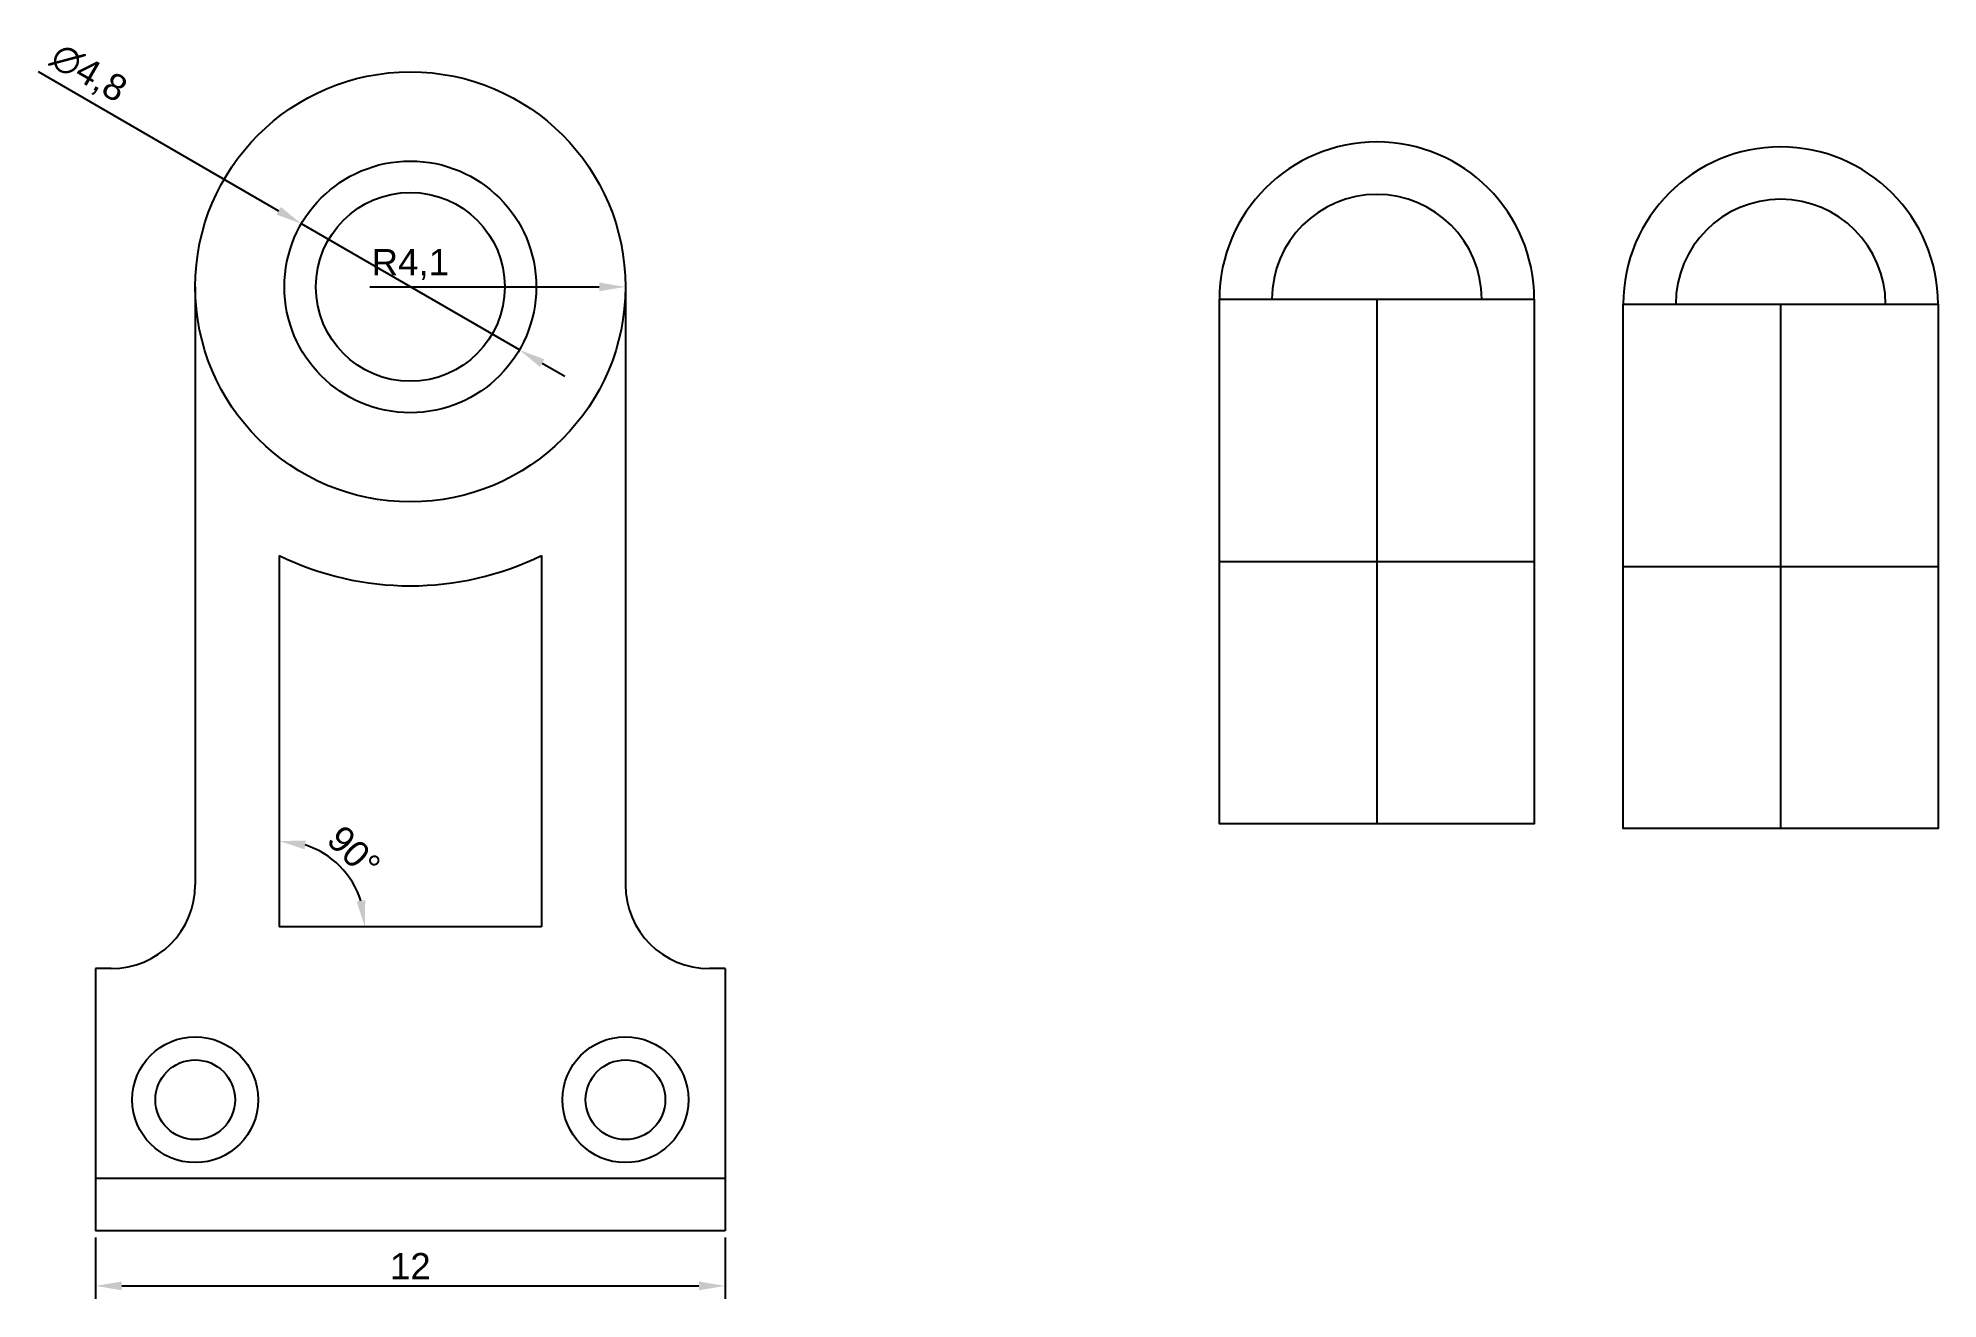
# Model space of a CAD drawing. Header units: inches. Extents: x 1977 to 2380, y 2532 to 2686.
# Drawn here: x 2343.48 to 2379.7, y 2532.05 to 2556.1 of the extents above; entities outside this region: 2.
import ezdxf

# ---------------------------------------------------------------- set-up
doc = ezdxf.new("R2010")
doc.units = ezdxf.units.IN
doc.layers.add('dim', color=10, linetype='Continuous')
doc.styles.get("Standard").update_dxf_attribs({"font": 'arial.ttf'})
doc.dimstyles.new('ISO-25', dxfattribs={"dimscale": 0.2, "dimtxt": 2.5, "dimasz": 2.5, "dimexe": 1.25, "dimexo": 0.625, "dimtad": 1, "dimtxsty": 'Standard', "dimcen": 2.5, "dimadec": 0, "dimazin": 0, "dimtfac": 1, "dimtmove": 0, "dimatfit": 3, "dimfxl": 1, "dimarcsym": 0})

# ---------------------------------------------------------------- blocks, each defined once
blk = doc.blocks.new('*D2')
at = {"layer": 'Defpoints', "color": 0, "transparency": 16777216}
for p in [(2344.579, 2533.352), (2356.579, 2533.352), (2356.579, 2532.302)]:
    blk.add_point(p, dxfattribs=at)
at = {"layer": 'dim', "color": 0, "lineweight": -2, "transparency": 16777216}
for p, q in [((2344.579, 2533.227), (2344.579, 2532.052)), ((2356.579, 2533.227), (2356.579, 2532.052)), ((2345.079, 2532.302), (2356.079, 2532.302))]:
    blk.add_line(p, q, dxfattribs=at)
at = {"layer": 'dim', "color": 0, "transparency": 16777216}
for points in [[(2345.079, 2532.385), (2345.079, 2532.218), (2344.579, 2532.302)], [(2356.079, 2532.385), (2356.079, 2532.218), (2356.579, 2532.302)]]:
    blk.add_solid(points, dxfattribs=at)
at = {"layer": 'dim', "color": 0, "transparency": 16777216, "insert": (2350.579, 2532.678), "char_height": 0.5, "attachment_point": 5}
blk.add_mtext('12', dxfattribs=at)
blk = doc.blocks.new('*D3')
at = {"layer": 'Defpoints', "color": 0, "transparency": 16777216}
for p in [(2350.579, 2551.352), (2354.679, 2551.352)]:
    blk.add_point(p, dxfattribs=at)
at = {"layer": 'dim', "color": 0, "lineweight": -2, "transparency": 16777216}
blk.add_line((2349.808, 2551.352), (2354.179, 2551.352), dxfattribs=at)
at = {"layer": 'dim', "color": 0, "transparency": 16777216}
blk.add_solid([(2354.179, 2551.435), (2354.179, 2551.269), (2354.679, 2551.352)], dxfattribs=at)
at = {"layer": 'dim', "color": 0, "transparency": 16777216, "insert": (2350.579, 2551.778), "char_height": 0.5, "attachment_point": 5}
blk.add_mtext('R4,1', dxfattribs=at)
blk = doc.blocks.new('*D4')
at = {"layer": 'Defpoints', "color": 0, "transparency": 16777216}
for p in [(2348.502, 2552.554), (2352.657, 2550.15)]:
    blk.add_point(p, dxfattribs=at)
at = {"layer": 'dim', "color": 0, "lineweight": -2, "transparency": 16777216}
for p, q in [((2343.482, 2555.458), (2348.069, 2552.804)), ((2352.657, 2550.15), (2348.502, 2552.554)), ((2353.09, 2549.9), (2353.522, 2549.649))]:
    blk.add_line(p, q, dxfattribs=at)
at = {"layer": 'dim', "color": 0, "transparency": 16777216}
for points in [[(2348.111, 2552.876), (2348.027, 2552.732), (2348.502, 2552.554)], [(2353.131, 2549.972), (2353.048, 2549.828), (2352.657, 2550.15)]]:
    blk.add_solid(points, dxfattribs=at)
at = {"layer": 'dim', "color": 0, "transparency": 16777216, "insert": (2344.437, 2555.407), "char_height": 0.5, "attachment_point": 5, "rotation": 329.9493}
blk.add_mtext('∅4,8', dxfattribs=at)
blk = doc.blocks.new('*D5')
at = {"layer": 'Defpoints', "color": 0, "transparency": 16777216}
for p in [(2348.079, 2546.23), (2348.079, 2539.952), (2349.494, 2539.969), (2348.079, 2539.152), (2353.079, 2539.152)]:
    blk.add_point(p, dxfattribs=at)
at = {"layer": 'dim', "color": 0, "lineweight": -2, "transparency": 16777216}
blk.add_arc((2348.079, 2539.152), 1.634, 17.6002, 72.3998, dxfattribs=at)
at = {"layer": 'dim', "color": 0, "transparency": 16777216}
for points in [[(2348.561, 2540.627), (2348.586, 2540.792), (2348.079, 2540.786)], [(2349.719, 2539.659), (2349.555, 2539.633), (2349.713, 2539.152)]]:
    blk.add_solid(points, dxfattribs=at)
at = {"layer": 'dim', "color": 0, "transparency": 16777216, "insert": (2349.504, 2540.576), "char_height": 0.5, "attachment_point": 5, "rotation": 315}
blk.add_mtext('90°', dxfattribs=at)
blk = doc.blocks.new('Window')
for p, q in [((0, 5), (0, -5)), ((-3, 0), (3, 0))]:
    blk.add_line(p, q)
blk.add_lwpolyline([(-3, 5), (3, 5), (3, -5), (-3, -5)], close=True)
for radius in [3, 2]:
    blk.add_arc((0, 5), radius, 0, 180)

msp = doc.modelspace()

# ---------------------------------------------------------------- linework, layer by layer
for p, q in [((2346.479, 2551.352), (2346.479, 2539.952)), ((2354.679, 2551.352), (2354.679, 2539.952)), ((2348.079, 2546.23), (2348.079, 2539.952)), ((2353.079, 2546.23), (2353.079, 2539.952)), ((2348.079, 2539.952), (2348.079, 2539.152)), ((2353.079, 2539.952), (2353.079, 2539.152)), ((2353.079, 2539.152), (2348.079, 2539.152)), ((2344.579, 2538.352), (2344.579, 2533.352)), ((2344.879, 2538.352), (2344.579, 2538.352)), ((2356.579, 2538.352), (2356.279, 2538.352)), ((2356.579, 2538.352), (2356.579, 2533.352)), ((2356.579, 2534.352), (2344.579, 2534.352)), ((2356.579, 2533.352), (2344.579, 2533.352))]:
    msp.add_line(p, q)
for points in [[(1979.096, 2607.22), (2021.596, 2680.832, -0.414214), (2035.256, 2684.492), (2108.868, 2641.992, -0.414214), (2114.359, 2621.502), (2074.359, 2552.22, -0.414214), (2053.868, 2546.729), (1984.586, 2586.729, -0.414214)], [(1983.426, 2604.72), (2025.926, 2678.332, -0.414214), (2032.756, 2680.162), (2106.368, 2637.662, -0.414214), (2110.029, 2624.002), (2070.029, 2554.72, -0.414214), (2056.368, 2551.06), (1987.086, 2591.06, -0.414214)]]:
    msp.add_lwpolyline(points, format="xyb", close=True)
for centre, radius in [((2350.579, 2551.352), 4.1), ((2350.579, 2551.352), 2.4), ((2350.579, 2551.352), 1.8), ((2346.479, 2535.852), 1.2), ((2354.679, 2535.852), 1.2), ((2346.479, 2535.852), 0.76), ((2354.679, 2535.852), 0.76)]:
    msp.add_circle(centre, radius)
for centre, radius, start, end in [((2350.579, 2551.352), 5.7, 243.9856, 296.0144), ((2344.879, 2539.952), 1.6, 270, 0), ((2356.279, 2539.952), 1.6, 180, 270)]:
    msp.add_arc(centre, radius, start, end)

# ---------------------------------------------------------------- block references
for p in [(2369.002, 2546.115), (2376.699, 2546.022)]:
    msp.add_blockref('Window', p)

# ---------------------------------------------------------------- dimensions: what is measured, and where the dimension line sits
at = {"layer": 'dim'}
dim = msp.add_diameter_dim_2p(p1=(2352.657, 2550.15), p2=(2348.502, 2552.554), dimstyle='ISO-25', dxfattribs=at)
dim.commit()
dim.dimension.update_dxf_attribs({"geometry": '*D4', "text_midpoint": (2344.22, 2555.031), "dimtype": 163})
dim = msp.add_radius_dim(center=(2350.579, 2551.352), mpoint=(2354.679, 2551.352), dimstyle='ISO-25', dxfattribs=at)
dim.commit()
dim.dimension.update_dxf_attribs({"geometry": '*D3', "text_midpoint": (2350.579, 2551.352), "dimtype": 164})
dim = msp.add_angular_dim_2l(base=(2349.494, 2539.969), line1=((2353.079, 2539.152), (2348.079, 2539.152)), line2=((2348.079, 2546.23), (2348.079, 2539.952)), dimstyle='ISO-25', dxfattribs=at)
dim.commit()
dim.dimension.update_dxf_attribs({"geometry": '*D5', "text_midpoint": (2349.504, 2540.576)})
dim = msp.add_linear_dim(base=(2356.579, 2532.302), p1=(2344.579, 2533.352), p2=(2356.579, 2533.352), dimstyle='ISO-25', dxfattribs=at)
dim.commit()
dim.dimension.update_dxf_attribs({"geometry": '*D2', "text_midpoint": (2350.579, 2532.302), "dimtype": 160})

doc.saveas('drawing.dxf')
